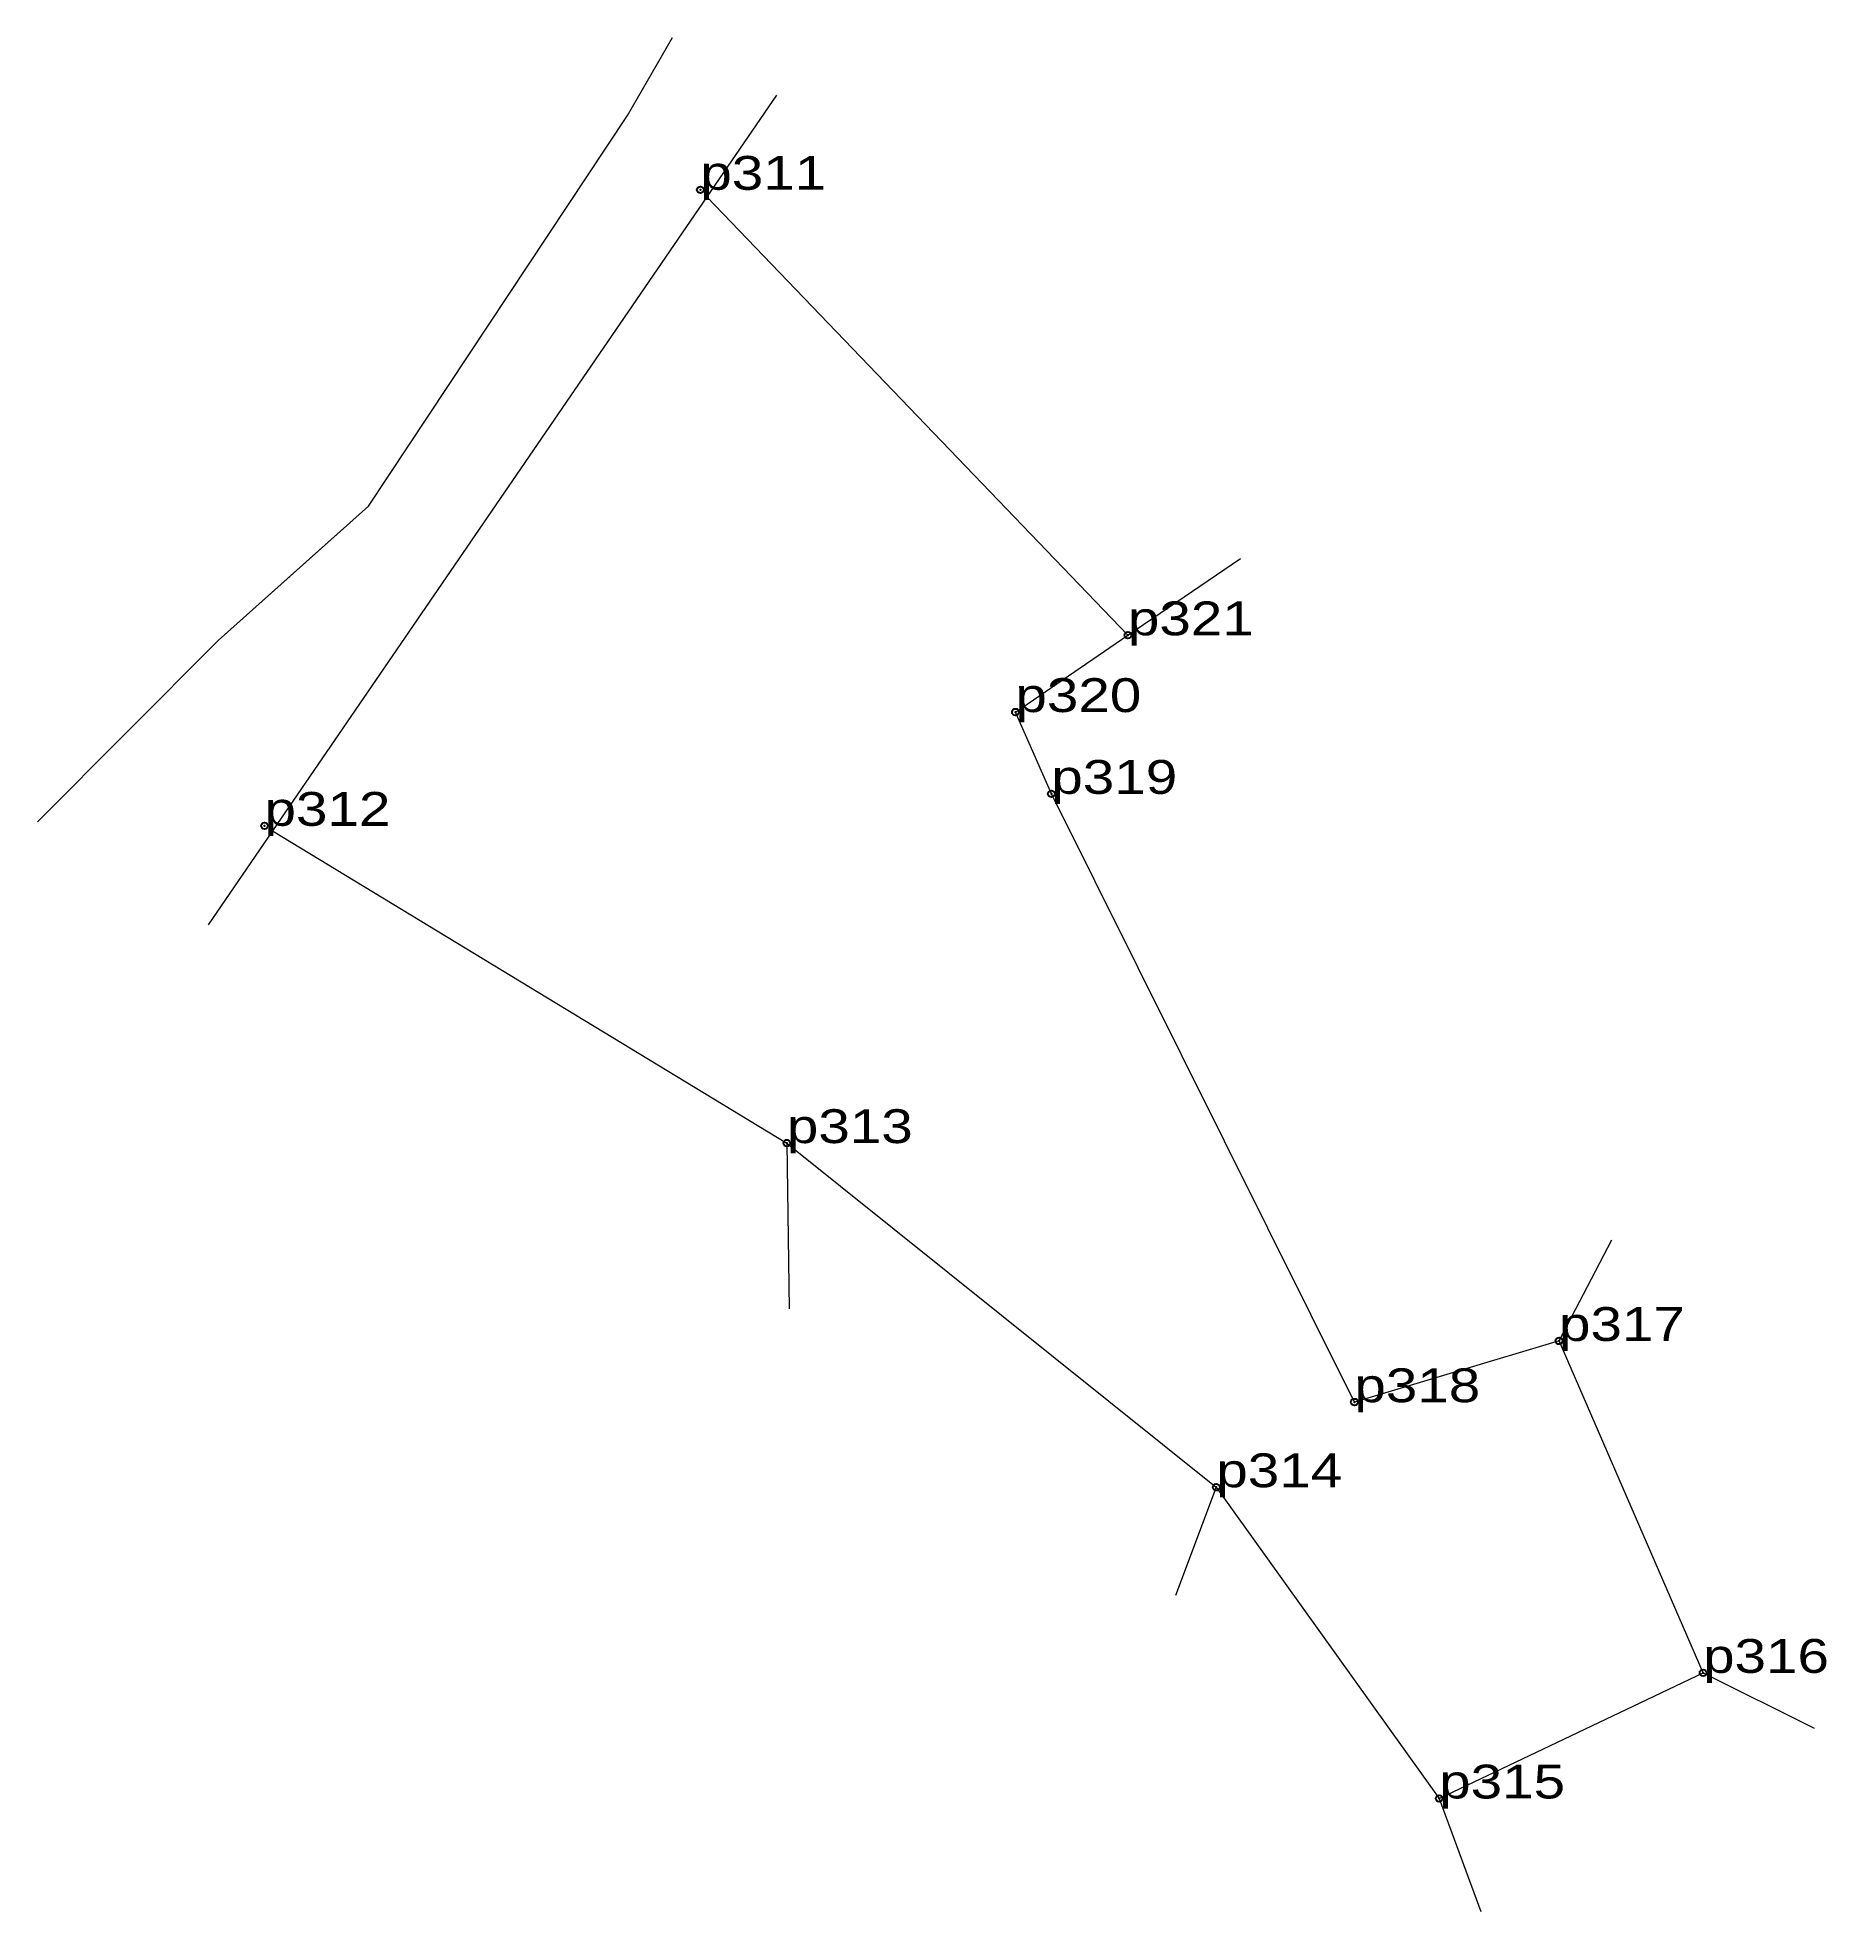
# Model space of a CAD drawing. Header units: metres. Extents: x 555406.5 to 555501.6, y 1840635.8 to 1840735.5.
import ezdxf

# ---------------------------------------------------------------- set-up
doc = ezdxf.new("R2010")
doc.units = ezdxf.units.M
doc.header["$LTSCALE"] = 0.72
doc.header["$PDMODE"] = 32
doc.header["$PDSIZE"] = 0.36
doc.layers.add('10', color=7, linetype='Continuous', lineweight=13)
doc.layers.add('12', color=7, linetype='Continuous')
doc.layers.add('7', color=7, linetype='Continuous')

msp = doc.modelspace()

# ---------------------------------------------------------------- linework, layer by layer
at = {"layer": '10'}
for p, q in [((555416.07, 1840703.42), (555420.92, 1840707.76)), ((555464.43, 1840703.7), (555470.41, 1840707.78)), ((555446.3, 1840676.7), (555446.42, 1840667.88)), ((555487.35, 1840666.18), (555490.15, 1840671.56)), ((555469.13, 1840658.4), (555466.96, 1840652.65)), ((555495.01, 1840648.53), (555500.92, 1840645.59)), ((555480.98, 1840641.85), (555483.2, 1840635.84))]:
    msp.add_line(p, q, dxfattribs=at)
for points in [[(555420.92, 1840707.76), (555424.06, 1840710.57), (555437.83, 1840731.34), (555440.22, 1840735.49)], [(555445.75, 1840732.42), (555442.05, 1840727.02), (555418.95, 1840693.31), (555415.53, 1840688.31)], [(555418.95, 1840693.31), (555446.3, 1840676.7), (555469.13, 1840658.4), (555480.98, 1840641.85), (555495.01, 1840648.53), (555487.35, 1840666.18), (555476.47, 1840662.92), (555460.36, 1840695.27), (555458.45, 1840699.62), (555464.43, 1840703.7), (555442.05, 1840727.02)], [(555406.46, 1840693.78), (555416.07, 1840703.42), (555424.06, 1840710.57)]]:
    msp.add_lwpolyline(points, dxfattribs=at)
at = {"layer": '7'}
for p in [(555441.7, 1840727.39), (555464.43, 1840703.71), (555458.45, 1840699.62), (555460.36, 1840695.27), (555418.53, 1840693.57), (555446.3, 1840676.7), (555487.35, 1840666.18), (555476.47, 1840662.93), (555469.13, 1840658.4), (555495.01, 1840648.53), (555480.98, 1840641.85)]:
    msp.add_point(p, dxfattribs=at)

# ---------------------------------------------------------------- texts
at = {"layer": '12', "width": 1.25}
for s, p in [('p311', (555441.7, 1840727.39)), ('p321', (555464.43, 1840703.7)), ('p320', (555458.45, 1840699.62)), ('p319', (555460.36, 1840695.27)), ('p312', (555418.53, 1840693.57)), ('p313', (555446.3, 1840676.7)), ('p317', (555487.35, 1840666.18)), ('p318', (555476.47, 1840662.92)), ('p314', (555469.13, 1840658.4)), ('p316', (555495.01, 1840648.53)), ('p315', (555480.98, 1840641.85))]:
    msp.add_text(s, height=1.8, dxfattribs=at).set_placement(p)

doc.saveas('drawing.dxf')
